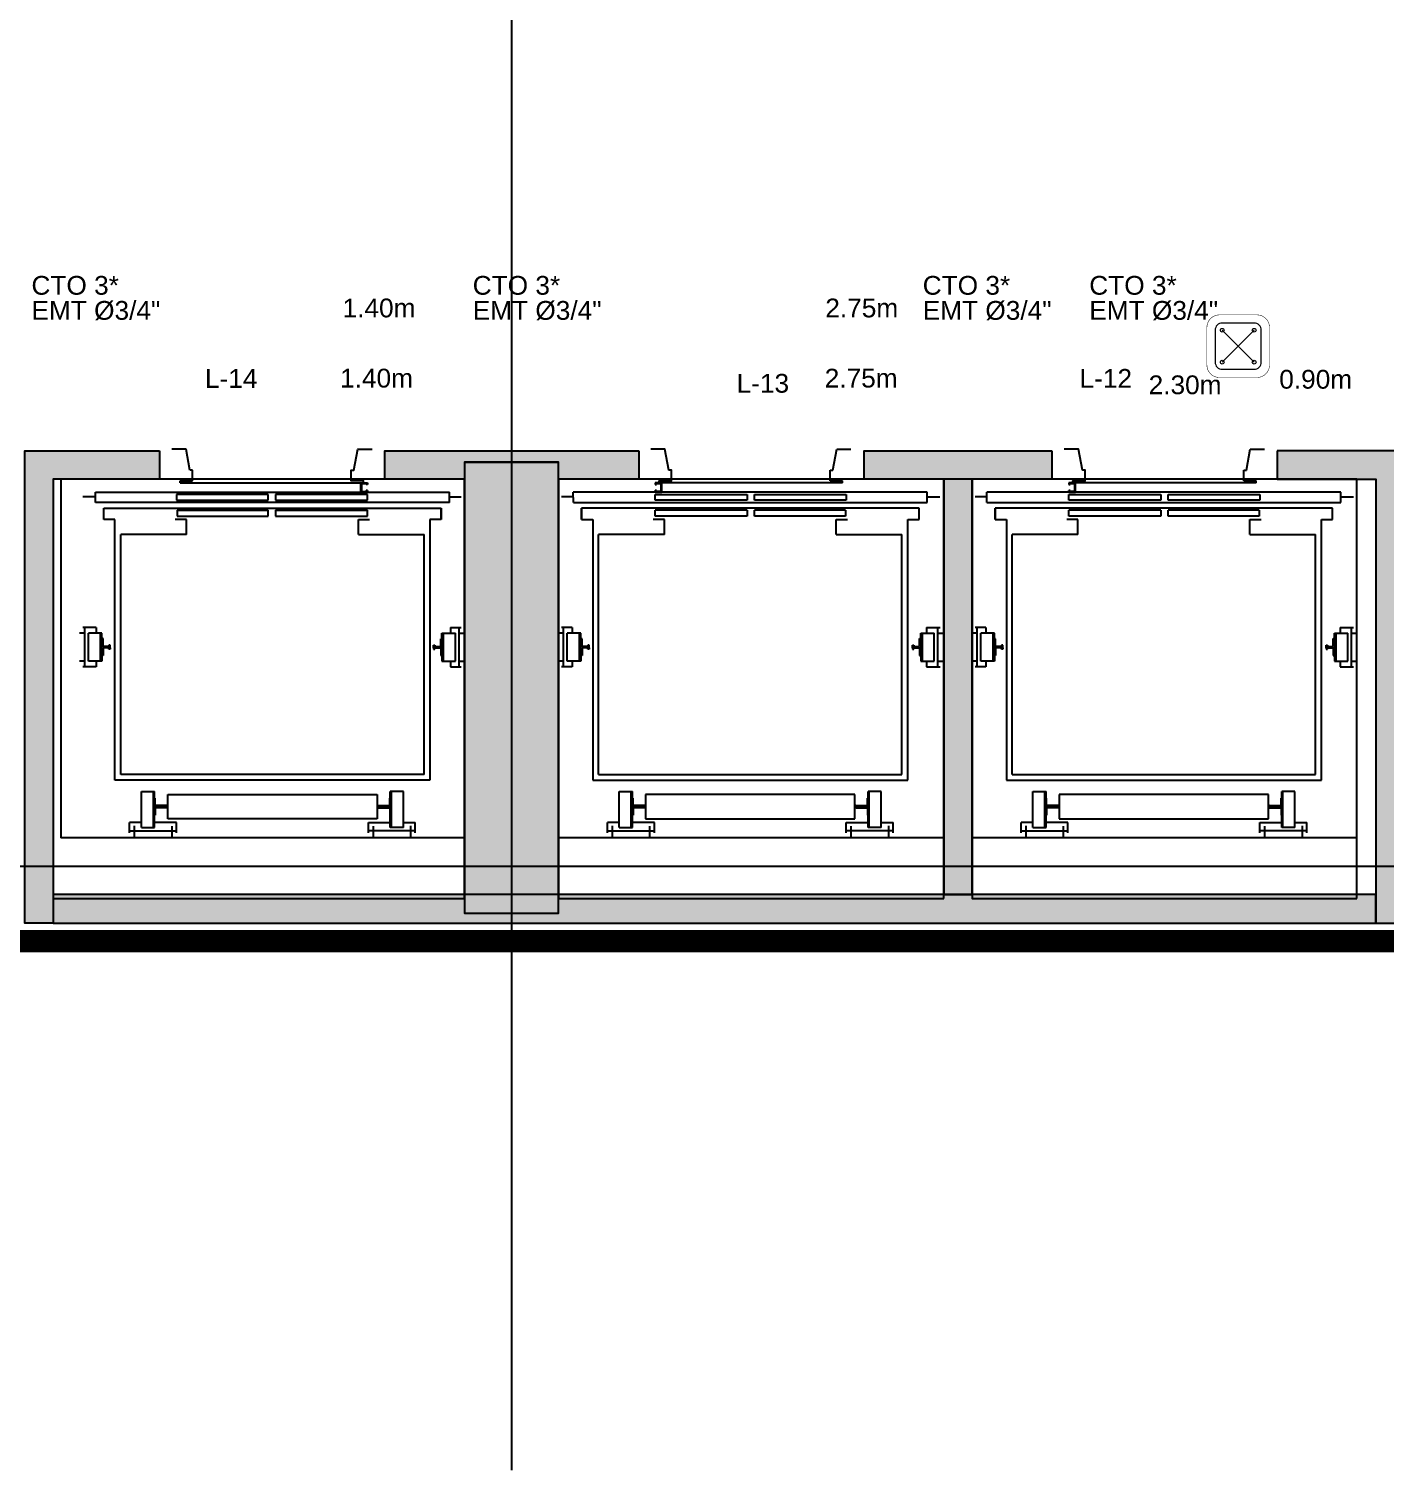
# Model space of a CAD drawing. Header units: metres. Extents: x 357 to 1031, y 43 to 2905.
# Drawn here: x 673.64 to 680.86, y 2472.12 to 2479.8 of the extents above; entities that cross this region are included whole.
import ezdxf

# ---------------------------------------------------------------- set-up
doc = ezdxf.new("R2010")
doc.units = ezdxf.units.M
doc.linetypes.add('LÍNEAS_OCULTASX2', pattern=[0.75, 0.5, -0.25])
doc.layers.add('-CN-GYD-TUBERÍA TOMACORRIENTE PVC', color=86, linetype='Continuous', lineweight=18)
doc.layers.add('TEXTOS', color=250, linetype='Continuous', lineweight=20)
for name, color, linetype in [('CAJA DE PASO', 86, 'Continuous'), ('GG_PISO 5', 8, 'Continuous'), ('TEXTOS MEDIDAS', 7, 'Continuous')]:
    doc.layers.add(name, color=color, linetype=linetype)
doc.styles.get("Standard").update_dxf_attribs({"font": 'arial.ttf'})

# ---------------------------------------------------------------- blocks, each defined once
blk = doc.blocks.new('Caja de paso')
at = {"layer": '-CN-GYD-TUBERÍA TOMACORRIENTE PVC', "const_width": 0.00173}
blk.add_lwpolyline([(-0.1111, 0.0667), (-0.1111, -0.0667, 0.414214), (-0.0667, -0.1111), (0.0667, -0.1111, 0.414214), (0.1111, -0.0667), (0.1111, 0.0667, 0.414214), (0.0667, 0.1111), (-0.0667, 0.1111, 0.414214)], format="xyb", close=True, dxfattribs=at)
at = {"layer": '-CN-GYD-TUBERÍA TOMACORRIENTE PVC'}
blk.add_lwpolyline([(-0.0566, -0.0819), (0.0566, -0.0819, 0.414214), (0.0819, -0.0566), (0.0819, 0.0566, 0.414214), (0.0566, 0.0819), (-0.0566, 0.0819, 0.414214), (-0.0819, 0.0566), (-0.0819, -0.0566, 0.414214)], format="xyb", close=True, dxfattribs=at)
at = {"layer": '-CN-GYD-TUBERÍA TOMACORRIENTE PVC', "linetype": 'LÍNEAS_OCULTASX2'}
for points in [[(-0.0566, 0.0566), (0.0566, -0.0566)], [(0.0566, 0.0566), (-0.0566, -0.0566)]]:
    blk.add_lwpolyline(points, dxfattribs=at)
at = {"layer": '-CN-GYD-TUBERÍA TOMACORRIENTE PVC'}
for centre in [(-0.0566, 0.0566), (0.0566, 0.0566), (-0.0566, -0.0566), (0.0566, -0.0566)]:
    blk.add_circle(centre, 0.00665, dxfattribs=at)

msp = doc.modelspace()

# ---------------------------------------------------------------- hatches: boundary and pattern name
at = {"layer": 'GG_PISO 5'}
h = msp.add_hatch(color=256, dxfattribs=at)
h.paths.add_polyline_path([(667.9589, 2527.915), (667.4589, 2527.915), (667.4589, 2529.415), (667.9589, 2529.415)])
h.paths.add_polyline_path([(660.4589, 2527.915), (659.9589, 2527.915), (659.9589, 2529.415), (660.4589, 2529.415)])
h.paths.add_polyline_path([(683.9565, 2527.915), (683.4565, 2527.915), (683.4565, 2529.415), (683.9565, 2529.415)])
h.paths.add_polyline_path([(676.4589, 2527.915), (675.9589, 2527.915), (675.9589, 2529.415), (676.4589, 2529.415)])
h.paths.add_polyline_path([(684.4565, 2519.3901), (684.4565, 2518.8901), (682.9565, 2518.8901), (682.9565, 2519.3901)])
h.paths.add_polyline_path([(668.4589, 2519.3901), (668.4589, 2518.8901), (666.9589, 2518.8901), (666.9589, 2519.3901)])
h.paths.add_polyline_path([(675.4589, 2519.3901), (675.4589, 2518.8901), (676.9589, 2518.8901), (676.9589, 2519.3901)])
h.paths.add_polyline_path([(659.4589, 2519.3901), (659.4589, 2518.8901), (660.9589, 2518.8901), (660.9589, 2519.3901)])
h.paths.add_polyline_path([(684.4565, 2511.3901), (684.4565, 2510.8901), (682.9565, 2510.8901), (682.9565, 2511.3901)])
h.paths.add_polyline_path([(668.4589, 2511.3901), (668.4589, 2510.8901), (666.9589, 2510.8901), (666.9589, 2511.3901)])
h.paths.add_polyline_path([(675.4589, 2511.3901), (675.4589, 2510.8901), (676.9589, 2510.8901), (676.9589, 2511.3901)])
h.paths.add_polyline_path([(659.4589, 2511.3901), (659.4589, 2510.8901), (660.9589, 2510.8901), (660.9589, 2511.3901)])
h.paths.add_polyline_path([(684.4565, 2501.2901), (684.4565, 2500.7901), (682.9565, 2500.7901), (682.9565, 2501.2901)])
h.paths.add_polyline_path([(668.4589, 2501.2901), (668.4589, 2500.7901), (666.9589, 2500.7901), (666.9589, 2501.2901)])
h.paths.add_polyline_path([(675.4589, 2501.2901), (675.4589, 2500.7901), (676.9589, 2500.7901), (676.9589, 2501.2901)])
h.paths.add_polyline_path([(659.4589, 2501.2901), (659.4589, 2500.7901), (660.9589, 2500.7901), (660.9589, 2501.2901)])
h.paths.add_polyline_path([(684.4565, 2493.2901), (684.4565, 2492.7901), (682.9565, 2492.7901), (682.9565, 2493.2901)])
h.paths.add_polyline_path([(668.4589, 2493.2901), (668.4589, 2492.7901), (666.9589, 2492.7901), (666.9589, 2493.2901)])
h.paths.add_polyline_path([(675.4589, 2493.2901), (675.4589, 2492.7901), (676.9589, 2492.7901), (676.9589, 2493.2901)])
h.paths.add_polyline_path([(659.4589, 2493.2901), (659.4589, 2492.7901), (660.9589, 2492.7901), (660.9589, 2493.2901)])
h.paths.add_polyline_path([(676.4589, 2483.6125), (675.9589, 2483.6125), (675.9589, 2482.1149), (676.4589, 2482.1172)])
h.paths.add_polyline_path([(682.5613, 2483.6151), (684.0613, 2483.6151), (684.0613, 2483.1151), (682.5613, 2483.1151)])
h.paths.add_polyline_path([(660.4589, 2482.1149), (660.4589, 2483.6149), (659.9589, 2483.6149), (659.9589, 2482.1149)])
h.paths.add_polyline_path([(667.9589, 2482.1149), (667.9589, 2483.4461), (667.4589, 2483.4461), (667.4589, 2482.1149)])
h.paths.add_polyline_path([(683.4565, 2475.0901), (683.4565, 2477.4901), (683.9565, 2477.4901), (683.9565, 2475.0901)])
h.paths.add_polyline_path([(675.9589, 2477.4901), (675.9589, 2475.0901), (676.4589, 2475.0901), (676.4589, 2477.4901)])
h.paths.add_polyline_path([(667.4589, 2477.4901), (667.4589, 2475.0901), (667.9589, 2475.0901), (667.9589, 2477.4901)])
h.paths.add_polyline_path([(660.4589, 2477.4901), (660.4589, 2475.0901), (659.9589, 2475.0901), (659.9589, 2477.4901)])
at = {"layer": 'GG_PISO 5', "ltscale": 0.03}
h = msp.add_hatch(color=256, dxfattribs=at)
h.dxf.hatch_style = 1
h.paths.add_polyline_path([(669.1216, 2483.4461), (669.2716, 2483.4461), (669.2731, 2482.2673), (669.1231, 2482.2673)])
h.paths.add_polyline_path([(670.8346, 2482.1099), (670.8344, 2482.2696), (667.9589, 2482.2696), (667.9589, 2482.1152)])
h.paths.add_polyline_path([(667.609, 2477.4911), (667.6089, 2482.1158), (667.4589, 2482.1158), (667.4589, 2477.8565), (667.4589, 2477.4911)])
h.paths.add_polyline_path([(670.8368, 2478.9404), (670.6867, 2478.9404), (670.6858, 2482.1101), (670.8358, 2482.1101)])
h.paths.add_polyline_path([(669.6183, 2479.0904), (669.6185, 2477.4008), (669.7686, 2477.4008), (669.7684, 2479.0904)])
h.paths.add_polyline_path([(669.7685, 2477.4008), (669.9186, 2477.4011), (669.9186, 2477.5511), (669.7685, 2477.5509)])
h.paths.add_polyline_path([(671.0186, 2477.5511), (670.8686, 2477.5511), (670.8685, 2476.9014), (671.0186, 2476.9014)])
h.paths.add_polyline_path([(670.8186, 2477.4008), (670.8686, 2477.401), (670.8686, 2477.5511), (670.8186, 2477.5509)])
h.paths.add_polyline_path([(670.8686, 2475.7013), (670.8686, 2475.2065), (671.0186, 2475.2065), (671.0186, 2475.7013)])
h.paths.add_polyline_path([(667.4589, 2475.0564), (671.0186, 2475.0564), (671.0186, 2475.2065), (667.9589, 2475.2065), (667.9589, 2475.091), (667.4589, 2475.091)])
h.paths.add_polyline_path([(674.3343, 2477.5511), (674.3343, 2477.4011), (673.7679, 2477.4011), (673.7679, 2475.0364), (673.6178, 2475.0364), (673.6178, 2477.5511)])
h.paths.add_polyline_path([(676.8867, 2477.5511), (676.8867, 2477.4011), (676.4589, 2477.4011), (676.4589, 2477.491), (675.9589, 2477.491), (675.9589, 2477.4011), (675.5343, 2477.4011), (675.5343, 2477.5511)])
h.paths.add_polyline_path([(673.7679, 2475.0364), (680.8105, 2475.0364), (680.8105, 2475.1891), (673.7679, 2475.1891)])
h.paths.add_polyline_path([(679.0859, 2477.5511), (679.0859, 2477.401), (678.0867, 2477.401), (678.0867, 2477.5511)])
h.paths.add_polyline_path([(678.5113, 2475.1891), (678.6613, 2475.1891), (678.6613, 2477.401), (678.5113, 2477.401), (678.5113, 2477.4031), (678.5113, 2475.1891), (678.5112, 2475.1891)])
h.paths.add_polyline_path([(680.2859, 2477.5511), (680.2859, 2477.401), (680.8105, 2477.401), (680.8105, 2475.0364), (680.9605, 2475.0364), (680.9605, 2477.5511)])
h.paths.add_polyline_path([(683.9565, 2475.191), (687.7577, 2475.191), (687.7577, 2475.041), (683.4065, 2475.0409), (683.4065, 2477.4901), (683.4565, 2477.4901), (683.4565, 2475.0901), (683.9565, 2475.0901)])
h.paths.add_polyline_path([(687.1918, 2476.6947), (687.1918, 2475.191), (687.0418, 2475.191), (687.0418, 2476.6947)], flags=17)
h.paths.add_polyline_path([(687.1918, 2476.6947), (687.6077, 2476.6947), (687.6077, 2476.5447), (687.1918, 2476.5446)], flags=17)
h.paths.add_polyline_path([(687.7577, 2476.6947), (687.7578, 2475.191), (687.6077, 2475.191), (687.6077, 2476.6947)])
h.paths.add_polyline_path([(683.57, 2477.4898), (683.57, 2481.1026), (683.4065, 2481.1026), (683.4065, 2477.4904)])
h.paths.add_polyline_path([(684.613, 2479.0106), (687.6077, 2479.0106), (687.6077, 2478.8605), (684.613, 2478.8605)])
h.paths.add_polyline_path([(685.065, 2479.9498), (685.065, 2479.0106), (685.215, 2479.0106), (685.215, 2479.9498)])
h.paths.add_polyline_path([(683.7067, 2479.0106), (683.57, 2479.0106), (683.57, 2478.8605), (683.7067, 2478.8605)])
h.paths.add_polyline_path([(687.7577, 2481.1026), (687.7578, 2479.8988), (687.6077, 2479.8988), (687.6077, 2481.1026)])
h.paths.add_polyline_path([(685.0587, 2481.1026), (687.6077, 2481.1027), (687.6077, 2480.9526), (685.0587, 2480.9526)])
h.paths.add_polyline_path([(685.0649, 2484.871), (685.065, 2483.3101), (685.215, 2483.3101), (685.215, 2484.871)])
h.paths.add_polyline_path([(686.8298, 2484.8673), (685.0649, 2484.8712), (685.0649, 2485.0212), (686.8307, 2485.0171)])
h.paths.add_polyline_path([(682.5613, 2483.6167), (678.9099, 2483.6166), (678.9099, 2483.4666), (682.5613, 2483.4667)])
h.paths.add_polyline_path([(680.8605, 2481.1026), (680.7105, 2481.1026), (680.7104, 2482.4277), (680.8604, 2482.4277)])
h.paths.add_polyline_path([(680.7104, 2482.114), (680.7104, 2482.2641), (680.0767, 2482.2646), (680.0767, 2482.1146)])
h.paths.add_polyline_path([(673.9721, 2481.1026), (680.8605, 2481.1026), (680.8605, 2480.9526), (673.9721, 2480.9526)])
h.paths.add_polyline_path([(679.2113, 2481.1027), (679.0613, 2481.1027), (679.0612, 2482.1145), (679.2113, 2482.1145)])
h.paths.add_polyline_path([(678.6228, 2482.1143), (678.6228, 2482.2643), (679.2767, 2482.2646), (679.2767, 2482.1146)])
h.paths.add_polyline_path([(677.2589, 2482.1145), (677.2589, 2482.2646), (677.8228, 2482.2649), (677.8228, 2482.1149)])
h.paths.add_polyline_path([(677.5621, 2481.1028), (677.4121, 2481.1028), (677.4121, 2482.1146), (677.5621, 2482.1146)])
h.paths.add_polyline_path([(673.9723, 2482.1148), (673.9723, 2482.2697), (675.9589, 2482.2649), (675.9589, 2482.1149)])
h.paths.add_polyline_path([(678.9098, 2483.6167), (678.91, 2486.3156), (679.0602, 2486.3156), (679.06, 2483.6167)])
h.paths.add_polyline_path([(686.9577, 2486.4656), (678.9099, 2486.4656), (678.9099, 2486.3156), (686.9577, 2486.3156)])

# ---------------------------------------------------------------- linework, layer by layer
at = {"layer": 'GG_PISO 5'}
for p, q in [((676.2089, 2531.6847), (676.2089, 2472.1248)), ((674.4759, 2477.5608), (674.3999, 2477.5608)), ((674.497, 2477.4488), (674.4759, 2477.5608)), ((677.9192, 2477.4488), (677.9403, 2477.5608)), ((677.9403, 2477.5608), (678.0162, 2477.5608)), ((680.1216, 2477.4488), (680.1427, 2477.5608)), ((680.1427, 2477.5608), (680.2187, 2477.5608)), ((674.5108, 2477.4488), (674.497, 2477.4488)), ((674.5108, 2477.3916), (674.5108, 2477.4488)), ((677.9053, 2477.3917), (677.9053, 2477.4488)), ((677.9053, 2477.4488), (677.9192, 2477.4488)), ((680.1078, 2477.3916), (680.1077, 2477.4488)), ((680.1077, 2477.4488), (680.1216, 2477.4488)), ((673.8089, 2477.4011), (673.8089, 2475.491)), ((673.994, 2477.2767), (673.994, 2477.3317)), ((673.994, 2477.3317), (675.878, 2477.3315)), ((674.4449, 2477.3816), (674.4449, 2477.3916)), ((674.4449, 2477.3916), (674.5108, 2477.3916)), ((675.4071, 2477.3315), (675.4071, 2477.3815)), ((675.4071, 2477.3315), (675.4071, 2477.3815)), ((675.4071, 2477.3815), (675.4421, 2477.3815)), ((675.4071, 2477.3815), (675.4421, 2477.3815)), ((675.4071, 2477.3315), (675.4421, 2477.3315)), ((675.4421, 2477.3315), (675.4071, 2477.3315)), ((675.4106, 2477.335), (675.4106, 2477.378)), ((675.4106, 2477.378), (675.4106, 2477.335)), ((675.4106, 2477.378), (675.4386, 2477.378)), ((675.4386, 2477.378), (675.4106, 2477.378)), ((675.4106, 2477.335), (675.4386, 2477.335)), ((675.4106, 2477.335), (675.4386, 2477.335)), ((675.4346, 2477.376), (675.4386, 2477.376)), ((675.4346, 2477.3725), (675.4346, 2477.376)), ((675.4346, 2477.376), (675.4386, 2477.376)), ((675.4346, 2477.3725), (675.4346, 2477.376)), ((675.4421, 2477.3725), (675.4346, 2477.3725)), ((675.4421, 2477.3725), (675.4346, 2477.3725)), ((675.4421, 2477.3405), (675.4346, 2477.3405)), ((675.4346, 2477.3405), (675.4346, 2477.337)), ((675.4346, 2477.3405), (675.4421, 2477.3405)), ((675.4346, 2477.337), (675.4346, 2477.3405)), ((675.4346, 2477.337), (675.4386, 2477.337)), ((675.4386, 2477.337), (675.4346, 2477.337)), ((675.4386, 2477.378), (675.4386, 2477.376)), ((675.4386, 2477.376), (675.4386, 2477.378)), ((675.4386, 2477.337), (675.4386, 2477.335)), ((675.4386, 2477.335), (675.4386, 2477.337)), ((675.4421, 2477.3815), (675.4421, 2477.3725)), ((675.4421, 2477.3815), (675.4421, 2477.3725)), ((675.4421, 2477.3315), (675.4421, 2477.3405)), ((675.4421, 2477.3405), (675.4421, 2477.3315)), ((675.878, 2477.2765), (675.878, 2477.3315)), ((678.4221, 2477.3317), (676.5381, 2477.3315)), ((676.5382, 2477.2765), (676.5381, 2477.3315)), ((676.974, 2477.3816), (676.974, 2477.3726)), ((676.974, 2477.3816), (676.974, 2477.3726)), ((677.009, 2477.3816), (676.974, 2477.3816)), ((677.009, 2477.3816), (676.974, 2477.3816)), ((676.974, 2477.3726), (676.9815, 2477.3726)), ((676.974, 2477.3726), (676.9815, 2477.3726)), ((676.974, 2477.3406), (676.9815, 2477.3406)), ((676.974, 2477.3316), (676.974, 2477.3406)), ((676.974, 2477.3406), (676.974, 2477.3316)), ((676.9815, 2477.3406), (676.974, 2477.3406)), ((677.009, 2477.3316), (676.974, 2477.3316)), ((676.974, 2477.3316), (677.009, 2477.3316)), ((676.9775, 2477.3781), (676.9775, 2477.3761)), ((676.9775, 2477.3761), (676.9775, 2477.3781)), ((677.0055, 2477.3781), (676.9775, 2477.3781)), ((676.9775, 2477.3781), (677.0055, 2477.3781)), ((676.9815, 2477.3761), (676.9775, 2477.3761)), ((676.9815, 2477.3761), (676.9775, 2477.3761)), ((676.9775, 2477.3371), (676.9775, 2477.3351)), ((676.9815, 2477.3371), (676.9775, 2477.3371)), ((676.9775, 2477.3371), (676.9815, 2477.3371)), ((676.9775, 2477.3351), (676.9775, 2477.3371)), ((677.0055, 2477.3351), (676.9775, 2477.3351)), ((677.0055, 2477.3351), (676.9775, 2477.3351)), ((676.9815, 2477.3726), (676.9815, 2477.3761)), ((676.9815, 2477.3726), (676.9815, 2477.3761)), ((676.9815, 2477.3406), (676.9815, 2477.3371)), ((676.9815, 2477.3371), (676.9815, 2477.3406)), ((677.0055, 2477.3351), (677.0055, 2477.3781)), ((677.0055, 2477.3781), (677.0055, 2477.3351)), ((677.009, 2477.3316), (677.009, 2477.3816)), ((677.009, 2477.3316), (677.009, 2477.3816)), ((677.9712, 2477.3917), (677.9053, 2477.3917)), ((677.9712, 2477.3817), (677.9712, 2477.3917)), ((678.4221, 2477.2767), (678.4221, 2477.3317)), ((680.6246, 2477.3317), (678.7406, 2477.3315)), ((678.7406, 2477.2765), (678.7406, 2477.3315)), ((679.1764, 2477.3815), (679.1764, 2477.3725)), ((679.1764, 2477.3815), (679.1764, 2477.3725)), ((679.2114, 2477.3815), (679.1764, 2477.3815)), ((679.2114, 2477.3815), (679.1764, 2477.3815)), ((679.1764, 2477.3725), (679.1839, 2477.3725)), ((679.1764, 2477.3725), (679.1839, 2477.3725)), ((679.1764, 2477.3405), (679.1839, 2477.3405)), ((679.1764, 2477.3315), (679.1764, 2477.3405)), ((679.1764, 2477.3405), (679.1764, 2477.3315)), ((679.1839, 2477.3405), (679.1764, 2477.3405)), ((679.2114, 2477.3315), (679.1764, 2477.3315)), ((679.1764, 2477.3315), (679.2114, 2477.3315)), ((679.1799, 2477.378), (679.1799, 2477.376)), ((679.1799, 2477.376), (679.1799, 2477.378)), ((679.2079, 2477.378), (679.1799, 2477.378)), ((679.1799, 2477.378), (679.2079, 2477.378)), ((679.1839, 2477.376), (679.1799, 2477.376)), ((679.1839, 2477.376), (679.1799, 2477.376)), ((679.1799, 2477.337), (679.1799, 2477.335)), ((679.1839, 2477.337), (679.1799, 2477.337)), ((679.1799, 2477.337), (679.1839, 2477.337)), ((679.1799, 2477.335), (679.1799, 2477.337)), ((679.2079, 2477.335), (679.1799, 2477.335)), ((679.2079, 2477.335), (679.1799, 2477.335)), ((679.1839, 2477.3725), (679.1839, 2477.376)), ((679.1839, 2477.3725), (679.1839, 2477.376)), ((679.1839, 2477.3405), (679.1839, 2477.337)), ((679.1839, 2477.337), (679.1839, 2477.3405)), ((679.2079, 2477.335), (679.2079, 2477.378)), ((679.2079, 2477.378), (679.2079, 2477.335)), ((679.2114, 2477.3315), (679.2114, 2477.3815)), ((679.2114, 2477.3315), (679.2114, 2477.3815)), ((680.1736, 2477.3917), (680.1078, 2477.3916)), ((680.1736, 2477.3816), (680.1736, 2477.3917)), ((680.6246, 2477.2767), (680.6246, 2477.3317)), ((673.994, 2477.3067), (673.9257, 2477.3067)), ((675.878, 2477.2765), (673.994, 2477.2767)), ((674.9135, 2477.3197), (674.4253, 2477.3198)), ((674.4253, 2477.3198), (674.4253, 2477.2888)), ((674.4253, 2477.2888), (674.9135, 2477.2887)), ((674.9135, 2477.2887), (674.9135, 2477.3197)), ((674.9526, 2477.32), (674.9526, 2477.289)), ((675.4415, 2477.32), (674.9526, 2477.32)), ((674.9526, 2477.289), (675.4415, 2477.289)), ((675.4415, 2477.289), (675.4415, 2477.32)), ((675.878, 2477.3065), (675.9406, 2477.3065)), ((676.5382, 2477.3065), (676.4756, 2477.3065)), ((676.5382, 2477.2765), (678.4221, 2477.2767)), ((676.9746, 2477.32), (677.4635, 2477.3201)), ((676.9746, 2477.289), (676.9746, 2477.32)), ((677.4635, 2477.2891), (676.9746, 2477.289)), ((677.4635, 2477.3201), (677.4635, 2477.2891)), ((677.5026, 2477.2888), (677.5026, 2477.3198)), ((677.5026, 2477.3198), (677.9908, 2477.3198)), ((677.9908, 2477.2888), (677.5026, 2477.2888)), ((677.9908, 2477.3198), (677.9908, 2477.2888)), ((678.4221, 2477.3067), (678.4904, 2477.3067)), ((678.7406, 2477.3065), (678.678, 2477.3065)), ((678.7406, 2477.2765), (680.6246, 2477.2767)), ((679.177, 2477.289), (679.177, 2477.32)), ((679.177, 2477.32), (679.6659, 2477.32)), ((679.6659, 2477.289), (679.177, 2477.289)), ((679.6659, 2477.32), (679.6659, 2477.289)), ((679.705, 2477.3197), (680.1932, 2477.3198)), ((679.705, 2477.2887), (679.705, 2477.3197)), ((680.1932, 2477.2888), (679.705, 2477.2887)), ((680.1932, 2477.3198), (680.1932, 2477.2888)), ((680.6246, 2477.3067), (680.6928, 2477.3067)), ((674.0375, 2477.2467), (675.8344, 2477.2465)), ((674.0375, 2477.1867), (674.0375, 2477.2467)), ((674.0975, 2477.1866), (674.0375, 2477.1867)), ((674.0974, 2475.7979), (674.0975, 2477.1866)), ((674.4785, 2477.1866), (674.4185, 2477.1866)), ((674.4285, 2477.2357), (674.9135, 2477.2357)), ((674.4285, 2477.2357), (674.4285, 2477.2047)), ((674.4285, 2477.2047), (674.9135, 2477.2047)), ((674.4785, 2477.1066), (674.4785, 2477.1866)), ((674.9135, 2477.2047), (674.9135, 2477.2357)), ((674.9526, 2477.2357), (674.9526, 2477.2047)), ((674.9526, 2477.2357), (675.4425, 2477.2356)), ((674.9526, 2477.2047), (675.4425, 2477.2046)), ((675.3934, 2477.1865), (675.4534, 2477.1865)), ((675.3934, 2477.1065), (675.3934, 2477.1865)), ((675.4425, 2477.2046), (675.4425, 2477.2356)), ((675.7744, 2477.1865), (675.7743, 2475.7978)), ((675.8344, 2477.1865), (675.7744, 2477.1865)), ((675.8344, 2477.1865), (675.8344, 2477.2465)), ((675.8344, 2477.2465), (675.8344, 2477.1865)), ((678.3786, 2477.2467), (676.5817, 2477.2465)), ((676.5817, 2477.1865), (676.5817, 2477.2465)), ((676.5817, 2477.2465), (676.5817, 2477.1865)), ((676.5817, 2477.1865), (676.6417, 2477.1865)), ((676.6417, 2477.1865), (676.6418, 2475.7978)), ((677.0227, 2477.1866), (676.9627, 2477.1866)), ((676.9736, 2477.2047), (676.9736, 2477.2357)), ((677.4635, 2477.2357), (676.9736, 2477.2357)), ((677.4635, 2477.2047), (676.9736, 2477.2047)), ((677.0227, 2477.1066), (677.0227, 2477.1866)), ((677.4635, 2477.2357), (677.4635, 2477.2047)), ((677.9876, 2477.2358), (677.5026, 2477.2357)), ((677.5026, 2477.2047), (677.5026, 2477.2357)), ((677.9876, 2477.2048), (677.5026, 2477.2047)), ((677.9376, 2477.1067), (677.9376, 2477.1867)), ((677.9376, 2477.1867), (677.9976, 2477.1867)), ((677.9876, 2477.2358), (677.9876, 2477.2048)), ((678.3187, 2475.798), (678.3186, 2477.1867)), ((678.3186, 2477.1867), (678.3786, 2477.1867)), ((678.3786, 2477.1867), (678.3786, 2477.2467)), ((680.581, 2477.2467), (678.7841, 2477.2465)), ((678.7841, 2477.1865), (678.7841, 2477.2465)), ((678.7841, 2477.2465), (678.7841, 2477.1865)), ((678.7841, 2477.1865), (678.8441, 2477.1865)), ((678.8441, 2477.1865), (678.8443, 2475.7978)), ((679.2251, 2477.1865), (679.1651, 2477.1865)), ((679.6659, 2477.2357), (679.176, 2477.2356)), ((679.176, 2477.2046), (679.176, 2477.2356)), ((679.6659, 2477.2047), (679.176, 2477.2046)), ((679.2251, 2477.1065), (679.2251, 2477.1865)), ((679.6659, 2477.2357), (679.6659, 2477.2047)), ((679.705, 2477.2047), (679.705, 2477.2357)), ((680.19, 2477.2357), (679.705, 2477.2357)), ((680.19, 2477.2047), (679.705, 2477.2047)), ((680.14, 2477.1066), (680.14, 2477.1866)), ((680.14, 2477.1866), (680.2, 2477.1866)), ((680.19, 2477.2357), (680.19, 2477.2047)), ((680.5211, 2475.7979), (680.521, 2477.1867)), ((680.521, 2477.1867), (680.581, 2477.1867)), ((680.581, 2477.1867), (680.581, 2477.2467)), ((674.1284, 2475.8279), (674.1285, 2477.1066)), ((674.4785, 2477.1066), (674.1285, 2477.1066)), ((675.3934, 2477.1065), (675.7434, 2477.1065)), ((675.7433, 2475.8278), (675.7434, 2477.1065)), ((677.0227, 2477.1066), (676.6727, 2477.1066)), ((676.6728, 2475.8278), (676.6727, 2477.1066)), ((677.9376, 2477.1067), (678.2876, 2477.1067)), ((678.2877, 2475.828), (678.2876, 2477.1067)), ((679.2251, 2477.1065), (678.8751, 2477.1065)), ((678.8753, 2475.8278), (678.8751, 2477.1065)), ((680.14, 2477.1066), (680.49, 2477.1067)), ((680.4901, 2475.8279), (680.49, 2477.1067)), ((673.9355, 2476.5818), (673.9081, 2476.5818)), ((673.9975, 2476.6118), (673.9256, 2476.6118)), ((673.9365, 2476.4018), (673.9365, 2476.6118)), ((673.9567, 2476.4318), (673.9567, 2476.5818)), ((674.0274, 2476.5818), (673.9567, 2476.5818)), ((673.9975, 2476.6118), (673.9975, 2476.5818)), ((674.0214, 2476.4318), (674.0214, 2476.5818)), ((674.0214, 2476.5818), (674.0214, 2476.4318)), ((674.0274, 2476.5518), (674.0274, 2476.5818)), ((674.0274, 2476.5518), (674.0274, 2476.5818)), ((675.8388, 2476.5516), (675.8388, 2476.5816)), ((675.8388, 2476.5516), (675.8388, 2476.5816)), ((675.8388, 2476.5816), (675.9103, 2476.5816)), ((675.8448, 2476.4316), (675.8448, 2476.5816)), ((675.8448, 2476.5816), (675.8448, 2476.4316)), ((675.8842, 2476.6116), (675.9405, 2476.6116)), ((675.8842, 2476.6116), (675.8842, 2476.5816)), ((675.9103, 2476.4316), (675.9103, 2476.5816)), ((675.9296, 2476.4016), (675.9296, 2476.6116)), ((675.9307, 2476.5816), (675.9581, 2476.5816)), ((676.4855, 2476.5817), (676.4581, 2476.5817)), ((676.532, 2476.6117), (676.4756, 2476.6117)), ((676.4865, 2476.4017), (676.4865, 2476.6117)), ((676.5058, 2476.4317), (676.5058, 2476.5817)), ((676.5774, 2476.5817), (676.5058, 2476.5817)), ((676.532, 2476.6117), (676.532, 2476.5817)), ((676.5714, 2476.4317), (676.5714, 2476.5817)), ((676.5714, 2476.5817), (676.5714, 2476.4317)), ((676.5774, 2476.5517), (676.5774, 2476.5817)), ((676.5774, 2476.5517), (676.5774, 2476.5817)), ((678.3888, 2476.5518), (678.3888, 2476.5818)), ((678.3888, 2476.5518), (678.3888, 2476.5818)), ((678.3888, 2476.5818), (678.4595, 2476.5818)), ((678.3948, 2476.4318), (678.3948, 2476.5818)), ((678.3948, 2476.5818), (678.3948, 2476.4318)), ((678.4187, 2476.6118), (678.4187, 2476.5818)), ((678.4187, 2476.6118), (678.4905, 2476.6118)), ((678.4595, 2476.4318), (678.4595, 2476.5818)), ((678.4796, 2476.4018), (678.4796, 2476.6118)), ((678.4807, 2476.5818), (678.5081, 2476.5818)), ((678.6879, 2476.5816), (678.6605, 2476.5816)), ((678.7344, 2476.6116), (678.678, 2476.6116)), ((678.6889, 2476.4016), (678.6889, 2476.6116)), ((678.7082, 2476.4316), (678.7082, 2476.5816)), ((678.7798, 2476.5816), (678.7082, 2476.5816)), ((678.7344, 2476.6116), (678.7344, 2476.5816)), ((678.7738, 2476.4316), (678.7738, 2476.5816)), ((678.7738, 2476.5816), (678.7738, 2476.4316)), ((678.7798, 2476.5516), (678.7798, 2476.5816)), ((678.7798, 2476.5516), (678.7798, 2476.5816)), ((680.5912, 2476.5518), (680.5912, 2476.5818)), ((680.5912, 2476.5518), (680.5912, 2476.5818)), ((680.5912, 2476.5818), (680.6619, 2476.5818)), ((680.5972, 2476.4318), (680.5972, 2476.5818)), ((680.5972, 2476.5818), (680.5972, 2476.4318)), ((680.6211, 2476.6118), (680.6211, 2476.5818)), ((680.6211, 2476.6118), (680.6929, 2476.6118)), ((680.6619, 2476.4318), (680.6619, 2476.5818)), ((680.6821, 2476.4018), (680.682, 2476.6118)), ((680.6831, 2476.5818), (680.7105, 2476.5818)), ((674.0274, 2476.5518), (674.0274, 2476.5068)), ((674.0274, 2476.5518), (674.0274, 2476.5068)), ((674.0274, 2476.5518), (674.0274, 2476.5068)), ((674.0274, 2476.5518), (674.0274, 2476.5068)), ((674.0344, 2476.5518), (674.0274, 2476.5518)), ((674.0344, 2476.5518), (674.0274, 2476.5518)), ((674.0274, 2476.4618), (674.0274, 2476.5068)), ((674.0274, 2476.4618), (674.0274, 2476.5068)), ((674.0274, 2476.4618), (674.0274, 2476.5068)), ((674.0274, 2476.4618), (674.0274, 2476.5068)), ((674.0344, 2476.5103), (674.0344, 2476.5518)), ((674.0344, 2476.5103), (674.0344, 2476.5518)), ((674.0728, 2476.5103), (674.0344, 2476.5103)), ((674.0344, 2476.5033), (674.0344, 2476.4618)), ((674.0344, 2476.5033), (674.0344, 2476.4618)), ((674.0728, 2476.5033), (674.0344, 2476.5033)), ((674.0728, 2476.5173), (674.0658, 2476.5173)), ((674.0658, 2476.5173), (674.0658, 2476.5033)), ((674.0658, 2476.4963), (674.0658, 2476.5033)), ((674.0728, 2476.4963), (674.0658, 2476.4963)), ((674.0728, 2476.5103), (674.0728, 2476.5173)), ((674.0728, 2476.5033), (674.0728, 2476.5103)), ((674.0728, 2476.5033), (674.0728, 2476.4963)), ((675.7934, 2476.5171), (675.8004, 2476.5171)), ((675.7934, 2476.5101), (675.7934, 2476.5171)), ((675.7934, 2476.5101), (675.8318, 2476.5101)), ((675.7934, 2476.5031), (675.7934, 2476.5101)), ((675.7934, 2476.5031), (675.8318, 2476.5031)), ((675.7934, 2476.5031), (675.7934, 2476.4961)), ((675.7934, 2476.4961), (675.8004, 2476.4961)), ((675.8004, 2476.5171), (675.8004, 2476.5031)), ((675.8004, 2476.4961), (675.8004, 2476.5031)), ((675.8318, 2476.5101), (675.8318, 2476.5516)), ((675.8318, 2476.5101), (675.8318, 2476.5516)), ((675.8318, 2476.5516), (675.8388, 2476.5516)), ((675.8318, 2476.5516), (675.8388, 2476.5516)), ((675.8318, 2476.5031), (675.8318, 2476.4616)), ((675.8318, 2476.5031), (675.8318, 2476.4616)), ((675.8388, 2476.5516), (675.8388, 2476.5066)), ((675.8388, 2476.5516), (675.8388, 2476.5066)), ((675.8388, 2476.5516), (675.8388, 2476.5066)), ((675.8388, 2476.5516), (675.8388, 2476.5066)), ((675.8388, 2476.4616), (675.8388, 2476.5066)), ((675.8388, 2476.4616), (675.8388, 2476.5066)), ((675.8388, 2476.4616), (675.8388, 2476.5066)), ((675.8388, 2476.4616), (675.8388, 2476.5066)), ((676.5774, 2476.5517), (676.5774, 2476.5067)), ((676.5774, 2476.5517), (676.5774, 2476.5067)), ((676.5774, 2476.5517), (676.5774, 2476.5067)), ((676.5774, 2476.5517), (676.5774, 2476.5067)), ((676.5844, 2476.5517), (676.5774, 2476.5517)), ((676.5844, 2476.5517), (676.5774, 2476.5517)), ((676.5774, 2476.4617), (676.5774, 2476.5067)), ((676.5774, 2476.4617), (676.5774, 2476.5067)), ((676.5774, 2476.4617), (676.5774, 2476.5067)), ((676.5774, 2476.4617), (676.5774, 2476.5067)), ((676.5844, 2476.5102), (676.5844, 2476.5517)), ((676.5844, 2476.5102), (676.5844, 2476.5517)), ((676.6228, 2476.5102), (676.5844, 2476.5102)), ((676.5844, 2476.5032), (676.5844, 2476.4617)), ((676.5844, 2476.5032), (676.5844, 2476.4617)), ((676.6228, 2476.5032), (676.5844, 2476.5032)), ((676.6228, 2476.5172), (676.6158, 2476.5172)), ((676.6158, 2476.5172), (676.6158, 2476.5032)), ((676.6158, 2476.4962), (676.6158, 2476.5032)), ((676.6228, 2476.4962), (676.6158, 2476.4962)), ((676.6228, 2476.5102), (676.6228, 2476.5172)), ((676.6228, 2476.5032), (676.6228, 2476.5102)), ((676.6228, 2476.5032), (676.6228, 2476.4962)), ((678.3434, 2476.5103), (678.3434, 2476.5173)), ((678.3434, 2476.5173), (678.3504, 2476.5173)), ((678.3434, 2476.5103), (678.3818, 2476.5103)), ((678.3434, 2476.5033), (678.3434, 2476.5103)), ((678.3434, 2476.5033), (678.3818, 2476.5033)), ((678.3434, 2476.5033), (678.3434, 2476.4963)), ((678.3434, 2476.4963), (678.3504, 2476.4963)), ((678.3504, 2476.5173), (678.3504, 2476.5033)), ((678.3504, 2476.4963), (678.3504, 2476.5033)), ((678.3818, 2476.5103), (678.3818, 2476.5518)), ((678.3818, 2476.5103), (678.3818, 2476.5518)), ((678.3818, 2476.5518), (678.3888, 2476.5518)), ((678.3818, 2476.5518), (678.3888, 2476.5518)), ((678.3818, 2476.5033), (678.3818, 2476.4618)), ((678.3818, 2476.5033), (678.3818, 2476.4618)), ((678.3888, 2476.5518), (678.3888, 2476.5068)), ((678.3888, 2476.5518), (678.3888, 2476.5068)), ((678.3888, 2476.5518), (678.3888, 2476.5068)), ((678.3888, 2476.5518), (678.3888, 2476.5068)), ((678.3888, 2476.4618), (678.3888, 2476.5068)), ((678.3888, 2476.4618), (678.3888, 2476.5068)), ((678.3888, 2476.4618), (678.3888, 2476.5068)), ((678.3888, 2476.4618), (678.3888, 2476.5068)), ((678.7798, 2476.5516), (678.7798, 2476.5066)), ((678.7798, 2476.5516), (678.7798, 2476.5066)), ((678.7798, 2476.5516), (678.7798, 2476.5066)), ((678.7798, 2476.5516), (678.7798, 2476.5066)), ((678.7868, 2476.5516), (678.7798, 2476.5516)), ((678.7868, 2476.5516), (678.7798, 2476.5516)), ((678.7798, 2476.4616), (678.7798, 2476.5066)), ((678.7798, 2476.4616), (678.7798, 2476.5066)), ((678.7798, 2476.4616), (678.7798, 2476.5066)), ((678.7798, 2476.4616), (678.7798, 2476.5066)), ((678.7868, 2476.5101), (678.7868, 2476.5516)), ((678.7868, 2476.5101), (678.7868, 2476.5516)), ((678.8252, 2476.5101), (678.7868, 2476.5101)), ((678.7868, 2476.5031), (678.7868, 2476.4616)), ((678.7868, 2476.5031), (678.7868, 2476.4616)), ((678.8252, 2476.5031), (678.7868, 2476.5031)), ((678.8252, 2476.5171), (678.8182, 2476.5171)), ((678.8182, 2476.5171), (678.8182, 2476.5031)), ((678.8182, 2476.4961), (678.8182, 2476.5031)), ((678.8252, 2476.4961), (678.8182, 2476.4961)), ((678.8252, 2476.5101), (678.8252, 2476.5171)), ((678.8252, 2476.5031), (678.8252, 2476.5101)), ((678.8252, 2476.5031), (678.8252, 2476.4961)), ((680.5458, 2476.5103), (680.5458, 2476.5173)), ((680.5458, 2476.5173), (680.5528, 2476.5173)), ((680.5458, 2476.5103), (680.5842, 2476.5103)), ((680.5458, 2476.5033), (680.5458, 2476.5103)), ((680.5458, 2476.5033), (680.5842, 2476.5033)), ((680.5458, 2476.5033), (680.5458, 2476.4963)), ((680.5458, 2476.4963), (680.5528, 2476.4963)), ((680.5528, 2476.5173), (680.5528, 2476.5033)), ((680.5528, 2476.4963), (680.5528, 2476.5033)), ((680.5842, 2476.5103), (680.5842, 2476.5518)), ((680.5842, 2476.5103), (680.5842, 2476.5518)), ((680.5842, 2476.5518), (680.5912, 2476.5518)), ((680.5842, 2476.5518), (680.5912, 2476.5518)), ((680.5842, 2476.5033), (680.5842, 2476.4618)), ((680.5842, 2476.5033), (680.5842, 2476.4618)), ((680.5912, 2476.5518), (680.5912, 2476.5068)), ((680.5912, 2476.5518), (680.5912, 2476.5068)), ((680.5912, 2476.5518), (680.5912, 2476.5068)), ((680.5912, 2476.5518), (680.5912, 2476.5068)), ((680.5912, 2476.4618), (680.5912, 2476.5068)), ((680.5912, 2476.4618), (680.5912, 2476.5068)), ((680.5912, 2476.4618), (680.5912, 2476.5068)), ((680.5912, 2476.4618), (680.5912, 2476.5068)), ((673.9355, 2476.4318), (673.9081, 2476.4318)), ((674.0214, 2476.4318), (673.9567, 2476.4318)), ((673.9975, 2476.4318), (673.9974, 2476.4018)), ((674.0274, 2476.4318), (674.0214, 2476.4318)), ((674.0274, 2476.4618), (674.0274, 2476.4318)), ((674.0274, 2476.4618), (674.0274, 2476.4318)), ((674.0344, 2476.4618), (674.0274, 2476.4618)), ((674.0344, 2476.4618), (674.0274, 2476.4618)), ((675.8318, 2476.4616), (675.8388, 2476.4616)), ((675.8318, 2476.4616), (675.8388, 2476.4616)), ((675.8388, 2476.4616), (675.8388, 2476.4316)), ((675.8388, 2476.4616), (675.8388, 2476.4316)), ((675.8388, 2476.4316), (675.8448, 2476.4316)), ((675.8448, 2476.4316), (675.9103, 2476.4316)), ((675.8841, 2476.4316), (675.8841, 2476.4016)), ((675.9307, 2476.4316), (675.9581, 2476.4316)), ((676.4855, 2476.4317), (676.4581, 2476.4317)), ((676.5714, 2476.4317), (676.5058, 2476.4317)), ((676.532, 2476.4317), (676.532, 2476.4017)), ((676.5774, 2476.4317), (676.5714, 2476.4317)), ((676.5844, 2476.4617), (676.5774, 2476.4617)), ((676.5844, 2476.4617), (676.5774, 2476.4617)), ((676.5774, 2476.4617), (676.5774, 2476.4317)), ((676.5774, 2476.4617), (676.5774, 2476.4317)), ((678.3818, 2476.4618), (678.3888, 2476.4618)), ((678.3818, 2476.4618), (678.3888, 2476.4618)), ((678.3888, 2476.4618), (678.3888, 2476.4318)), ((678.3888, 2476.4618), (678.3888, 2476.4318)), ((678.3888, 2476.4318), (678.3948, 2476.4318)), ((678.3948, 2476.4318), (678.4595, 2476.4318)), ((678.4187, 2476.4318), (678.4187, 2476.4018)), ((678.4807, 2476.4318), (678.5081, 2476.4318)), ((678.6879, 2476.4316), (678.6605, 2476.4316)), ((678.7738, 2476.4316), (678.7082, 2476.4316)), ((678.7344, 2476.4316), (678.7344, 2476.4016)), ((678.7798, 2476.4316), (678.7738, 2476.4316)), ((678.7868, 2476.4616), (678.7798, 2476.4616)), ((678.7868, 2476.4616), (678.7798, 2476.4616)), ((678.7798, 2476.4616), (678.7798, 2476.4316)), ((678.7798, 2476.4616), (678.7798, 2476.4316)), ((680.5842, 2476.4618), (680.5912, 2476.4618)), ((680.5842, 2476.4618), (680.5912, 2476.4618)), ((680.5912, 2476.4618), (680.5912, 2476.4318)), ((680.5912, 2476.4618), (680.5912, 2476.4318)), ((680.5912, 2476.4318), (680.5972, 2476.4318)), ((680.5972, 2476.4318), (680.6619, 2476.4318)), ((680.6211, 2476.4318), (680.6211, 2476.4018)), ((680.6831, 2476.4318), (680.7105, 2476.4318)), ((673.9974, 2476.4018), (673.9256, 2476.4018)), ((675.8841, 2476.4016), (675.9405, 2476.4016)), ((676.532, 2476.4017), (676.4756, 2476.4017)), ((678.4187, 2476.4018), (678.4905, 2476.4018)), ((678.7344, 2476.4016), (678.6781, 2476.4016)), ((680.6211, 2476.4018), (680.6929, 2476.4018)), ((675.7743, 2475.7978), (674.0974, 2475.7979)), ((675.7433, 2475.8278), (674.1284, 2475.8279)), ((676.6418, 2475.7978), (678.3187, 2475.798)), ((676.6728, 2475.8278), (678.2877, 2475.828)), ((678.8443, 2475.7978), (680.5211, 2475.7979)), ((678.8753, 2475.8278), (680.4901, 2475.8279)), ((674.2383, 2475.5465), (674.2383, 2475.7379)), ((674.2383, 2475.7379), (674.3084, 2475.7379)), ((674.3024, 2475.5465), (674.3024, 2475.7379)), ((674.3084, 2475.5465), (674.3084, 2475.7379)), ((674.3784, 2475.5929), (674.3784, 2475.7229)), ((674.3784, 2475.7229), (675.4933, 2475.7228)), ((675.4933, 2475.7228), (675.4933, 2475.5928)), ((675.6334, 2475.7378), (675.5633, 2475.7378)), ((675.5633, 2475.5463), (675.5633, 2475.7378)), ((675.5693, 2475.5463), (675.5693, 2475.7378)), ((675.6334, 2475.5463), (675.6334, 2475.7378)), ((676.7828, 2475.7378), (676.8529, 2475.7378)), ((676.7828, 2475.5464), (676.7828, 2475.7378)), ((676.8469, 2475.5464), (676.8468, 2475.7378)), ((676.8529, 2475.5464), (676.8529, 2475.7378)), ((678.0377, 2475.7229), (676.9229, 2475.7228)), ((676.9229, 2475.7228), (676.9229, 2475.5928)), ((678.0377, 2475.5929), (678.0377, 2475.7229)), ((678.1077, 2475.5465), (678.1077, 2475.7379)), ((678.1778, 2475.7379), (678.1077, 2475.7379)), ((678.1138, 2475.5465), (678.1137, 2475.7379)), ((678.1778, 2475.5465), (678.1778, 2475.7379)), ((678.9852, 2475.7378), (679.0553, 2475.7378)), ((678.9852, 2475.5464), (678.9852, 2475.7378)), ((679.0493, 2475.5464), (679.0493, 2475.7378)), ((679.0553, 2475.5464), (679.0553, 2475.7378)), ((680.2401, 2475.7229), (679.1253, 2475.7228)), ((679.1253, 2475.7228), (679.1253, 2475.5928)), ((680.2402, 2475.5929), (680.2401, 2475.7229)), ((680.3102, 2475.5465), (680.3101, 2475.7379)), ((680.3802, 2475.7379), (680.3101, 2475.7379)), ((680.3162, 2475.5465), (680.3161, 2475.7379)), ((680.3802, 2475.5465), (680.3802, 2475.7379)), ((674.3114, 2475.7029), (674.3084, 2475.7029)), ((674.3084, 2475.7029), (674.3084, 2475.6609)), ((674.3084, 2475.6609), (674.3724, 2475.6609)), ((674.3084, 2475.6129), (674.3084, 2475.6549)), ((674.3084, 2475.6549), (674.3724, 2475.6549)), ((674.3114, 2475.6639), (674.3114, 2475.7029)), ((674.3724, 2475.6639), (674.3114, 2475.6639)), ((674.3114, 2475.6519), (674.3114, 2475.6129)), ((674.3724, 2475.6519), (674.3114, 2475.6519)), ((675.4993, 2475.6638), (675.5603, 2475.6638)), ((675.5633, 2475.6608), (675.4993, 2475.6608)), ((675.5633, 2475.6548), (675.4993, 2475.6548)), ((675.4993, 2475.6518), (675.5603, 2475.6518)), ((675.5603, 2475.7028), (675.5633, 2475.7028)), ((675.5603, 2475.6638), (675.5603, 2475.7028)), ((675.5603, 2475.6518), (675.5603, 2475.6128)), ((675.5633, 2475.7028), (675.5633, 2475.6608)), ((675.5633, 2475.6128), (675.5633, 2475.6608)), ((676.8559, 2475.7028), (676.8529, 2475.7028)), ((676.8529, 2475.7028), (676.8529, 2475.6608)), ((676.8529, 2475.6608), (676.9169, 2475.6608)), ((676.8529, 2475.6128), (676.8529, 2475.6608)), ((676.8529, 2475.6548), (676.9169, 2475.6548)), ((676.8559, 2475.6638), (676.8559, 2475.7028)), ((676.9169, 2475.6638), (676.8559, 2475.6638)), ((676.9169, 2475.6518), (676.8559, 2475.6518)), ((676.8559, 2475.6518), (676.8559, 2475.6128)), ((678.0437, 2475.6639), (678.1047, 2475.6639)), ((678.1077, 2475.6609), (678.0437, 2475.6609)), ((678.1077, 2475.6549), (678.0437, 2475.6549)), ((678.0437, 2475.6519), (678.1047, 2475.6519)), ((678.1047, 2475.7029), (678.1077, 2475.7029)), ((678.1047, 2475.6639), (678.1047, 2475.7029)), ((678.1047, 2475.6519), (678.1047, 2475.6129)), ((678.1077, 2475.7029), (678.1077, 2475.6609)), ((678.1077, 2475.6129), (678.1077, 2475.6549)), ((679.0583, 2475.7028), (679.0553, 2475.7028)), ((679.0553, 2475.7028), (679.0553, 2475.6608)), ((679.0553, 2475.6608), (679.1193, 2475.6608)), ((679.0553, 2475.6128), (679.0553, 2475.6608)), ((679.0553, 2475.6548), (679.1193, 2475.6548)), ((679.0583, 2475.6638), (679.0583, 2475.7028)), ((679.1193, 2475.6638), (679.0583, 2475.6638)), ((679.1193, 2475.6518), (679.0583, 2475.6518)), ((679.0583, 2475.6518), (679.0583, 2475.6128)), ((680.2461, 2475.6639), (680.3071, 2475.6639)), ((680.3101, 2475.6609), (680.2461, 2475.6609)), ((680.3101, 2475.6549), (680.2461, 2475.6549)), ((680.2461, 2475.6519), (680.3071, 2475.6519)), ((680.3071, 2475.7029), (680.3101, 2475.7029)), ((680.3071, 2475.6639), (680.3071, 2475.7029)), ((680.3071, 2475.6519), (680.3072, 2475.6129)), ((680.3101, 2475.7029), (680.3101, 2475.6609)), ((680.3102, 2475.6129), (680.3101, 2475.6549)), ((674.1749, 2475.518), (674.175, 2475.5739)), ((674.2383, 2475.5739), (674.175, 2475.5739)), ((674.3114, 2475.6129), (674.3084, 2475.6129)), ((674.425, 2475.5739), (674.3084, 2475.5739)), ((675.4933, 2475.5928), (674.3784, 2475.5929)), ((674.4249, 2475.518), (674.425, 2475.5739)), ((675.4467, 2475.5179), (675.4467, 2475.5738)), ((675.4467, 2475.5738), (675.5633, 2475.5738)), ((675.5603, 2475.6128), (675.5633, 2475.6128)), ((675.5603, 2475.6128), (675.5633, 2475.6128)), ((675.6334, 2475.5738), (675.6967, 2475.5738)), ((675.6967, 2475.5179), (675.6967, 2475.5738)), ((676.7194, 2475.5179), (676.7194, 2475.5738)), ((676.7828, 2475.5738), (676.7194, 2475.5738)), ((676.8559, 2475.6128), (676.8529, 2475.6128)), ((676.8559, 2475.6128), (676.8529, 2475.6128)), ((676.9694, 2475.5738), (676.8529, 2475.5738)), ((676.9229, 2475.5928), (678.0377, 2475.5929)), ((676.9694, 2475.5179), (676.9694, 2475.5738)), ((677.9912, 2475.518), (677.9912, 2475.5739)), ((677.9912, 2475.5739), (678.1077, 2475.5739)), ((678.1047, 2475.6129), (678.1077, 2475.6129)), ((678.1778, 2475.5739), (678.2412, 2475.5739)), ((678.2412, 2475.518), (678.2412, 2475.5739)), ((678.9218, 2475.5179), (678.9218, 2475.5738)), ((678.9852, 2475.5738), (678.9218, 2475.5738)), ((679.0583, 2475.6128), (679.0553, 2475.6128)), ((679.0583, 2475.6128), (679.0553, 2475.6128)), ((679.1718, 2475.5738), (679.0553, 2475.5738)), ((679.1253, 2475.5928), (680.2402, 2475.5929)), ((679.1718, 2475.5179), (679.1718, 2475.5738)), ((680.1936, 2475.518), (680.1936, 2475.5739)), ((680.1936, 2475.5739), (680.3102, 2475.5739)), ((680.3072, 2475.6129), (680.3102, 2475.6129)), ((680.3802, 2475.5739), (680.4436, 2475.5739)), ((680.4436, 2475.518), (680.4436, 2475.5739)), ((675.9589, 2475.491), (673.8089, 2475.491)), ((674.1746, 2475.5287), (674.4249, 2475.5286)), ((674.1997, 2475.5551), (674.1997, 2475.4921)), ((674.2383, 2475.5465), (674.3084, 2475.5465)), ((674.3999, 2475.5528), (674.3999, 2475.4929)), ((675.697, 2475.5285), (675.4467, 2475.5286)), ((675.4717, 2475.5527), (675.4717, 2475.4928)), ((675.6334, 2475.5463), (675.5633, 2475.5463)), ((675.672, 2475.5549), (675.672, 2475.492)), ((678.5113, 2475.491), (676.4589, 2475.491)), ((676.7191, 2475.5286), (676.9694, 2475.5286)), ((676.7441, 2475.555), (676.7441, 2475.4921)), ((676.7828, 2475.5464), (676.8529, 2475.5464)), ((676.9444, 2475.5528), (676.9444, 2475.4929)), ((678.2415, 2475.5287), (677.9912, 2475.5287)), ((678.0162, 2475.5528), (678.0162, 2475.4929)), ((678.1778, 2475.5465), (678.1077, 2475.5465)), ((678.2165, 2475.5551), (678.2165, 2475.4922)), ((680.7105, 2475.491), (678.6613, 2475.4911)), ((678.9215, 2475.5285), (679.1718, 2475.5286)), ((678.9466, 2475.5549), (678.9466, 2475.492)), ((678.9852, 2475.5464), (679.0553, 2475.5464)), ((679.1468, 2475.5527), (679.1468, 2475.4928)), ((680.4439, 2475.5287), (680.1936, 2475.5287)), ((680.2186, 2475.5528), (680.2186, 2475.4929)), ((680.3802, 2475.5465), (680.3102, 2475.5465)), ((680.4189, 2475.5551), (680.4189, 2475.4921)), ((657.9394, 2475.3401), (689.7417, 2475.3401))]:
    msp.add_line(p, q, dxfattribs=at)
at = {"layer": 'GG_PISO 5', "ltscale": 5, "const_width": 0.1199}
msp.add_lwpolyline([(656.1653, 2529.416), (687.7577, 2529.416), (687.7577, 2474.941), (656.1653, 2474.941)], close=True, dxfattribs=at)
at = {"layer": 'GG_PISO 5'}
for points in [[(674.4449, 2477.3816), (675.4212, 2477.3815), (675.4212, 2477.3916), (675.3553, 2477.3916), (675.3553, 2477.4487), (675.3692, 2477.4487), (675.3903, 2477.5607), (675.4663, 2477.5607)], [(677.9712, 2477.3817), (676.9949, 2477.3816), (676.9949, 2477.3916), (677.0608, 2477.3916), (677.0608, 2477.4488), (677.047, 2477.4488), (677.0259, 2477.5608), (676.9499, 2477.5607)], [(680.1736, 2477.3816), (679.1973, 2477.3815), (679.1973, 2477.3916), (679.2632, 2477.3916), (679.2632, 2477.4487), (679.2494, 2477.4487), (679.2283, 2477.5607), (679.1523, 2477.5607)]]:
    msp.add_lwpolyline(points, dxfattribs=at)
for points in [[(674.3343, 2477.5511), (674.3343, 2477.4011), (673.7679, 2477.4011), (673.7679, 2475.0364), (673.6178, 2475.0364), (673.6178, 2477.5511)], [(676.8867, 2477.5511), (676.8867, 2477.4011), (676.4589, 2477.4011), (676.4589, 2477.491), (675.9589, 2477.491), (675.9589, 2477.4011), (675.5343, 2477.4011), (675.5343, 2477.5511)], [(675.9589, 2477.4901), (675.9589, 2475.0901), (676.4589, 2475.0901), (676.4589, 2477.4901)], [(679.0859, 2477.5511), (679.0859, 2477.401), (678.0867, 2477.401), (678.0867, 2477.5511)], [(680.2859, 2477.5511), (680.2859, 2477.401), (680.8105, 2477.401), (680.8105, 2475.0364), (680.9605, 2475.0364), (680.9605, 2477.5511)], [(678.5113, 2475.1891), (678.6613, 2475.1891), (678.6613, 2475.1891), (678.6613, 2477.401), (678.5113, 2477.401), (678.5113, 2477.4031), (678.5113, 2477.4031), (678.5113, 2477.4031), (678.5113, 2475.1891), (678.5112, 2475.1891)], [(675.9589, 2475.1687), (675.9589, 2477.4011), (673.7679, 2477.4011), (673.7679, 2475.1687)], [(678.5113, 2475.1687), (678.5113, 2477.401), (676.4589, 2477.401), (676.4589, 2475.1687)], [(680.7105, 2475.1687), (680.7105, 2477.401), (678.6613, 2477.401), (678.6613, 2475.1687)], [(673.7679, 2475.0364), (680.8105, 2475.0364), (680.8105, 2475.1891), (673.7679, 2475.1891)]]:
    msp.add_lwpolyline(points, close=True, dxfattribs=at)
for centre, radius, start, end in [((674.3724, 2475.6579), 0.006, 359.99433, 89.99433), ((674.3724, 2475.6579), 0.003, 359.99433, 89.99433), ((674.3724, 2475.6579), 0.003, 269.99433, 359.99433), ((674.3724, 2475.6579), 0.006, 269.99433, 359.99433), ((675.4993, 2475.6578), 0.006, 89.99433, 179.99433), ((675.4993, 2475.6578), 0.006, 179.99433, 269.99433), ((675.4993, 2475.6578), 0.003, 89.99433, 179.99433), ((675.4993, 2475.6578), 0.003, 179.99433, 269.99433), ((676.9169, 2475.6578), 0.006, 0.00567, 90.00567), ((676.9169, 2475.6578), 0.003, 0.00567, 90.00567), ((676.9169, 2475.6578), 0.006, 270.00567, 0.00567), ((676.9169, 2475.6578), 0.003, 270.00567, 0.00567), ((678.0437, 2475.6579), 0.006, 90.00567, 180.00567), ((678.0437, 2475.6579), 0.006, 180.00567, 270.00567), ((678.0437, 2475.6579), 0.003, 90.00567, 180.00567), ((678.0437, 2475.6579), 0.003, 180.00567, 270.00567), ((679.1193, 2475.6578), 0.006, 0.00567, 90.00567), ((679.1193, 2475.6578), 0.003, 0.00567, 90.00567), ((679.1193, 2475.6578), 0.006, 270.00567, 0.00567), ((679.1193, 2475.6578), 0.003, 270.00567, 0.00567), ((680.2461, 2475.6579), 0.006, 90.00567, 180.00567), ((680.2461, 2475.6579), 0.006, 180.00567, 270.00567), ((680.2461, 2475.6579), 0.003, 90.00567, 180.00567), ((680.2461, 2475.6579), 0.003, 180.00567, 270.00567)]:
    msp.add_arc(centre, radius, start, end, dxfattribs=at)
for points in [[(674.0658, 2476.4963), (674.0728, 2476.4963), (674.0728, 2476.5173), (674.0658, 2476.5173)], [(674.0728, 2476.5173), (674.0658, 2476.5173), (674.0728, 2476.4963), (674.0728, 2476.5173)], [(674.0728, 2476.4963), (674.0728, 2476.5173), (674.0658, 2476.4963), (674.0658, 2476.5173)], [(675.8004, 2476.4961), (675.7934, 2476.4961), (675.7934, 2476.5171), (675.8004, 2476.5171)], [(675.7934, 2476.5171), (675.8004, 2476.5171), (675.7934, 2476.4961), (675.7934, 2476.5171)], [(675.7934, 2476.4961), (675.7934, 2476.5171), (675.8004, 2476.4961), (675.8004, 2476.5171)], [(676.6158, 2476.4962), (676.6228, 2476.4962), (676.6228, 2476.5172), (676.6158, 2476.5172)], [(676.6228, 2476.5172), (676.6158, 2476.5172), (676.6228, 2476.4962), (676.6228, 2476.5172)], [(676.6228, 2476.4962), (676.6228, 2476.5172), (676.6158, 2476.4962), (676.6158, 2476.5172)], [(678.3504, 2476.4963), (678.3434, 2476.4963), (678.3434, 2476.5173), (678.3504, 2476.5173)], [(678.3434, 2476.5173), (678.3504, 2476.5173), (678.3434, 2476.4963), (678.3434, 2476.5173)], [(678.3434, 2476.4963), (678.3434, 2476.5173), (678.3504, 2476.4963), (678.3504, 2476.5173)], [(678.8182, 2476.4961), (678.8252, 2476.4961), (678.8252, 2476.5171), (678.8182, 2476.5171)], [(678.8252, 2476.5171), (678.8182, 2476.5171), (678.8252, 2476.4961), (678.8252, 2476.5171)], [(678.8252, 2476.4961), (678.8252, 2476.5171), (678.8182, 2476.4961), (678.8182, 2476.5171)], [(680.5528, 2476.4963), (680.5458, 2476.4963), (680.5458, 2476.5173), (680.5528, 2476.5173)], [(680.5458, 2476.5173), (680.5528, 2476.5173), (680.5458, 2476.4963), (680.5458, 2476.5173)], [(680.5458, 2476.4963), (680.5458, 2476.5173), (680.5528, 2476.4963), (680.5528, 2476.5173)]]:
    msp.add_solid(points, dxfattribs=at)

# ---------------------------------------------------------------- block references
at = {"layer": 'CAJA DE PASO', "linetype": 'Continuous', "ltscale": 10, "xscale": 1.5, "yscale": 1.5, "zscale": 45.18280937220077}
msp.add_blockref('Caja de paso', (680.0782, 2478.1089), dxfattribs=at)

# ---------------------------------------------------------------- texts
at = {"layer": 'TEXTOS', "char_height": 0.1, "width": 0.680604, "attachment_point": 1}
for insert in [(673.6529, 2478.4829), (676.0023, 2478.4829), (678.3983, 2478.4829), (679.2852, 2478.4829)]:
    msp.add_mtext('\\A1;\\pxsm0.8;CTO 3*\\PEMT Ø3/4"       ', dxfattribs=dict(at, insert=insert))
at = {"layer": 'TEXTOS', "char_height": 0.1, "attachment_point": 1}
for s, insert in [('\\pxqc;L-14', (674.58, 2477.9871)), ('\\pxqc;L-13', (677.4106, 2477.9615)), ('\\pxqc;L-12', (679.2366, 2477.9875))]:
    msp.add_mtext_dynamic_manual_height_columns(s, width=0.273237, gutter_width=0.325, heights=[0], dxfattribs=dict(at, insert=insert))
at = {"layer": 'TEXTOS MEDIDAS', "char_height": 0.1, "attachment_point": 1}
for s, insert in [('1.40m', (675.3094, 2478.3624)), ('2.75m', (677.8797, 2478.3624)), ('\\pxqc;1.40m', (675.3533, 2477.9888)), ('\\pxqc;2.75m', (677.9336, 2477.9888)), ('\\pxqc;2.30m', (679.6583, 2477.9533)), ('\\pxqc;0.90m', (680.3539, 2477.9828))]:
    msp.add_mtext_dynamic_manual_height_columns(s, width=0.27392, gutter_width=0.325, heights=[0], dxfattribs=dict(at, insert=insert))

doc.saveas('drawing.dxf')
